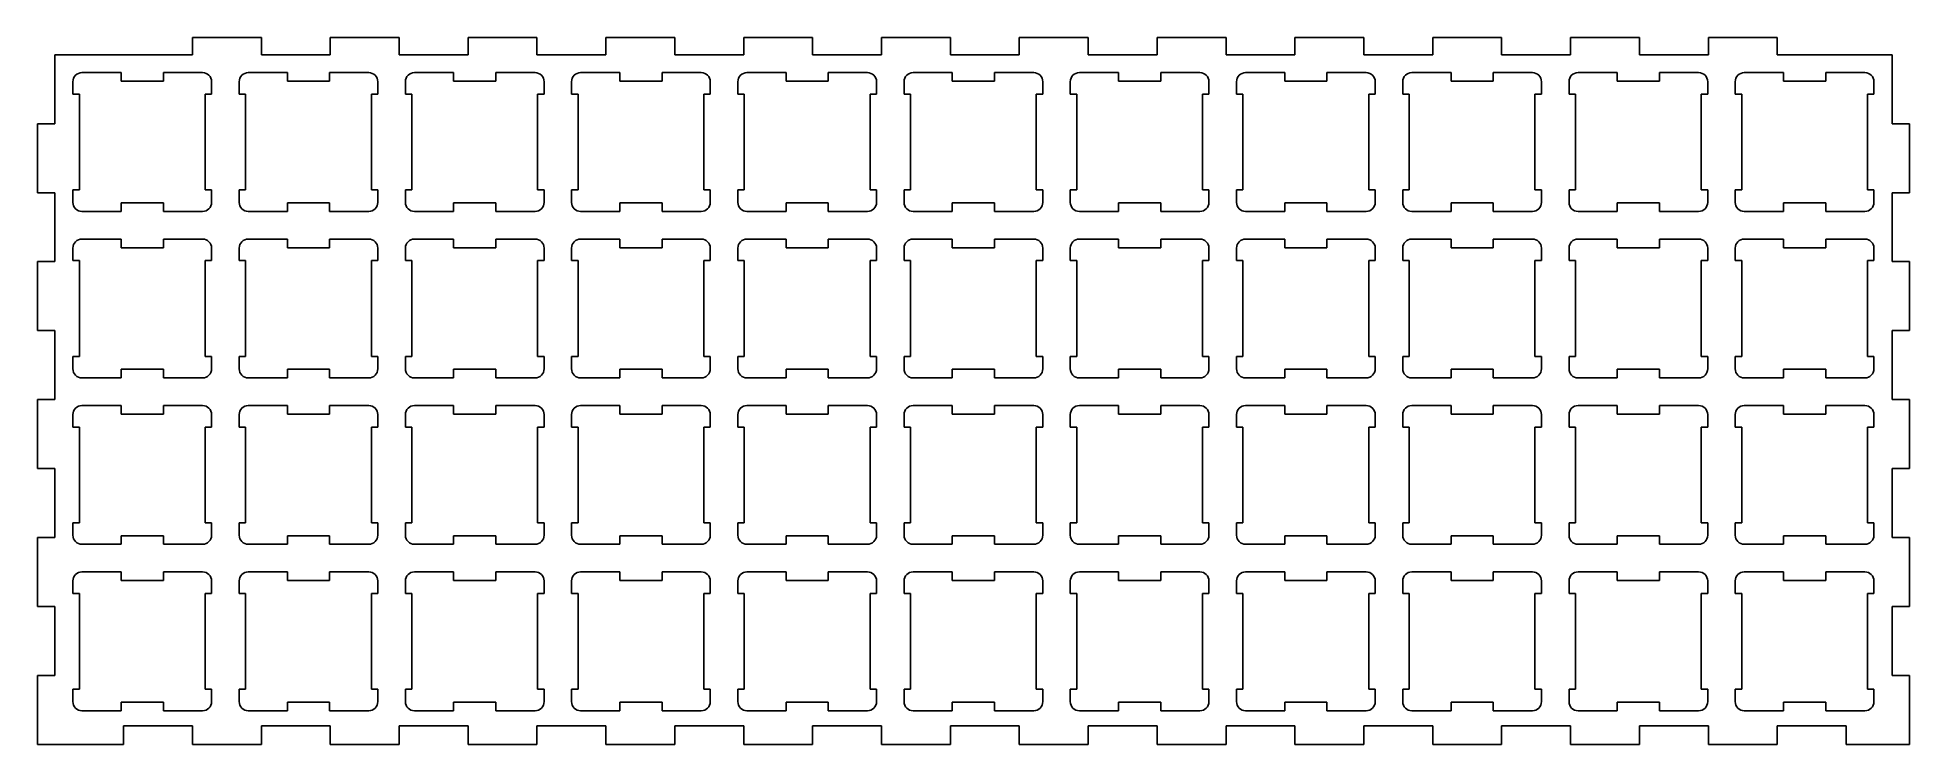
# Model space of a CAD drawing. Extents: x -109 to 109, y -41 to 41.
import ezdxf

# ---------------------------------------------------------------- set-up
doc = ezdxf.new("R2010")
doc.units = 0
doc.layers.get('0').update_dxf_attribs({"linetype": 'CONTINUOUS'})

msp = doc.modelspace()

# ---------------------------------------------------------------- linework, layer by layer
at = {"color": 7, "linetype": 'CONTINUOUS'}
for p, q in [((-90.68, 40.9108), (-82.68, 40.9108)), ((-90.68, 40.9108), (-90.68, 38.9108)), ((-82.68, 40.9108), (-82.68, 38.9108)), ((-74.68, 40.9108), (-66.68, 40.9108)), ((-74.68, 40.9108), (-74.68, 38.9108)), ((-66.68, 40.9108), (-66.68, 38.9108)), ((-58.68, 40.9108), (-50.68, 40.9108)), ((-58.68, 40.9108), (-58.68, 38.9108)), ((-50.68, 40.9108), (-50.68, 38.9108)), ((-42.68, 40.9108), (-34.68, 40.9108)), ((-42.68, 40.9108), (-42.68, 38.9108)), ((-34.68, 40.9108), (-34.68, 38.9108)), ((-26.68, 40.9108), (-18.68, 40.9108)), ((-26.68, 40.9108), (-26.68, 38.9108)), ((-18.68, 40.9108), (-18.68, 38.9108)), ((-10.68, 40.9108), (-2.68, 40.9108)), ((-10.68, 40.9108), (-10.68, 38.9108)), ((-2.68, 40.9108), (-2.68, 38.9108)), ((5.32, 40.9108), (13.32, 40.9108)), ((5.32, 40.9108), (5.32, 38.9108)), ((13.32, 40.9108), (13.32, 38.9108)), ((21.32, 40.9108), (29.32, 40.9108)), ((21.32, 40.9108), (21.32, 38.9108)), ((29.32, 40.9108), (29.32, 38.9108)), ((37.32, 40.9108), (45.32, 40.9108)), ((37.32, 40.9108), (37.32, 38.9108)), ((45.32, 40.9108), (45.32, 38.9108)), ((53.32, 40.9108), (61.32, 40.9108)), ((53.32, 40.9108), (53.32, 38.9108)), ((61.32, 40.9108), (61.32, 38.9108)), ((69.32, 40.9108), (77.32, 40.9108)), ((69.32, 40.9108), (69.32, 38.9108)), ((77.32, 40.9108), (77.32, 38.9108)), ((85.32, 40.9108), (93.32, 40.9108)), ((85.32, 40.9108), (85.32, 38.9108)), ((93.32, 40.9108), (93.32, 38.9108)), ((-90.68, 38.9108), (-106.68, 38.9108)), ((-106.68, 38.9108), (-106.68, 30.9108)), ((-74.68, 38.9108), (-82.68, 38.9108)), ((-58.68, 38.9108), (-66.68, 38.9108)), ((-42.68, 38.9108), (-50.68, 38.9108)), ((-26.68, 38.9108), (-34.68, 38.9108)), ((-10.68, 38.9108), (-18.68, 38.9108)), ((5.32, 38.9108), (-2.68, 38.9108)), ((21.32, 38.9108), (13.32, 38.9108)), ((37.32, 38.9108), (29.32, 38.9108)), ((53.32, 38.9108), (45.32, 38.9108)), ((69.32, 38.9108), (61.32, 38.9108)), ((85.32, 38.9108), (77.32, 38.9108)), ((106.68, 38.9108), (93.32, 38.9108)), ((106.68, 30.9108), (106.68, 38.9108)), ((-104.56, 35.7808), (-104.56, 34.3308)), ((-98.96, 36.8308), (-103.51, 36.8308)), ((-98.96, 35.8308), (-98.96, 36.8308)), ((-94.06, 35.8308), (-98.96, 35.8308)), ((-94.06, 36.8308), (-94.06, 35.8308)), ((-89.51, 36.8308), (-94.06, 36.8308)), ((-88.46, 34.3308), (-88.46, 35.7808)), ((-85.26, 35.7808), (-85.26, 34.3308)), ((-79.66, 36.8308), (-84.21, 36.8308)), ((-79.66, 35.8308), (-79.66, 36.8308)), ((-74.76, 35.8308), (-79.66, 35.8308)), ((-74.76, 36.8308), (-74.76, 35.8308)), ((-70.21, 36.8308), (-74.76, 36.8308)), ((-69.16, 34.3308), (-69.16, 35.7808)), ((-65.96, 35.7808), (-65.96, 34.3308)), ((-60.36, 36.8308), (-64.91, 36.8308)), ((-60.36, 35.8308), (-60.36, 36.8308)), ((-55.46, 35.8308), (-60.36, 35.8308)), ((-55.46, 36.8308), (-55.46, 35.8308)), ((-50.91, 36.8308), (-55.46, 36.8308)), ((-49.86, 34.3308), (-49.86, 35.7808)), ((-46.66, 35.7808), (-46.66, 34.3308)), ((-41.06, 36.8308), (-45.61, 36.8308)), ((-41.06, 35.8308), (-41.06, 36.8308)), ((-36.16, 35.8308), (-41.06, 35.8308)), ((-36.16, 36.8308), (-36.16, 35.8308)), ((-31.61, 36.8308), (-36.16, 36.8308)), ((-30.56, 34.3308), (-30.56, 35.7808)), ((-27.36, 35.7808), (-27.36, 34.3308)), ((-21.76, 36.8308), (-26.31, 36.8308)), ((-21.76, 35.8308), (-21.76, 36.8308)), ((-16.86, 35.8308), (-21.76, 35.8308)), ((-16.86, 36.8308), (-16.86, 35.8308)), ((-12.31, 36.8308), (-16.86, 36.8308)), ((-11.26, 34.3308), (-11.26, 35.7808)), ((-8.06, 35.7808), (-8.06, 34.3308)), ((-2.46, 36.8308), (-7.01, 36.8308)), ((-2.46, 35.8308), (-2.46, 36.8308)), ((2.44, 35.8308), (-2.46, 35.8308)), ((2.44, 36.8308), (2.44, 35.8308)), ((6.99, 36.8308), (2.44, 36.8308)), ((8.04, 34.3308), (8.04, 35.7808)), ((11.24, 35.7808), (11.24, 34.3308)), ((16.84, 36.8308), (12.29, 36.8308)), ((16.84, 35.8308), (16.84, 36.8308)), ((21.74, 35.8308), (16.84, 35.8308)), ((21.74, 36.8308), (21.74, 35.8308)), ((26.29, 36.8308), (21.74, 36.8308)), ((27.34, 34.3308), (27.34, 35.7808)), ((30.54, 35.7808), (30.54, 34.3308)), ((36.14, 36.8308), (31.59, 36.8308)), ((36.14, 35.8308), (36.14, 36.8308)), ((41.04, 35.8308), (36.14, 35.8308)), ((41.04, 36.8308), (41.04, 35.8308)), ((45.59, 36.8308), (41.04, 36.8308)), ((46.64, 34.3308), (46.64, 35.7808)), ((49.84, 35.7808), (49.84, 34.3308)), ((55.44, 36.8308), (50.89, 36.8308)), ((55.44, 35.8308), (55.44, 36.8308)), ((60.34, 35.8308), (55.44, 35.8308)), ((60.34, 36.8308), (60.34, 35.8308)), ((64.89, 36.8308), (60.34, 36.8308)), ((65.94, 34.3308), (65.94, 35.7808)), ((69.14, 35.7808), (69.14, 34.3308)), ((74.74, 36.8308), (70.19, 36.8308)), ((74.74, 35.8308), (74.74, 36.8308)), ((79.64, 35.8308), (74.74, 35.8308)), ((79.64, 36.8308), (79.64, 35.8308)), ((84.19, 36.8308), (79.64, 36.8308)), ((85.24, 34.3308), (85.24, 35.7808)), ((88.44, 35.7808), (88.44, 34.3308)), ((94.04, 36.8308), (89.49, 36.8308)), ((94.04, 35.8308), (94.04, 36.8308)), ((98.94, 35.8308), (94.04, 35.8308)), ((98.94, 36.8308), (98.94, 35.8308)), ((103.49, 36.8308), (98.94, 36.8308)), ((104.54, 34.3308), (104.54, 35.7808)), ((-104.56, 34.3308), (-103.81, 34.3308)), ((-103.81, 34.3308), (-103.81, 23.2308)), ((-89.21, 34.3308), (-88.46, 34.3308)), ((-89.21, 23.2308), (-89.21, 34.3308)), ((-85.26, 34.3308), (-84.51, 34.3308)), ((-84.51, 34.3308), (-84.51, 23.2308)), ((-69.91, 34.3308), (-69.16, 34.3308)), ((-69.91, 23.2308), (-69.91, 34.3308)), ((-65.96, 34.3308), (-65.21, 34.3308)), ((-65.21, 34.3308), (-65.21, 23.2308)), ((-50.61, 34.3308), (-49.86, 34.3308)), ((-50.61, 23.2308), (-50.61, 34.3308)), ((-46.66, 34.3308), (-45.91, 34.3308)), ((-45.91, 34.3308), (-45.91, 23.2308)), ((-31.31, 34.3308), (-30.56, 34.3308)), ((-31.31, 23.2308), (-31.31, 34.3308)), ((-27.36, 34.3308), (-26.61, 34.3308)), ((-26.61, 34.3308), (-26.61, 23.2308)), ((-12.01, 34.3308), (-11.26, 34.3308)), ((-12.01, 23.2308), (-12.01, 34.3308)), ((-8.06, 34.3308), (-7.31, 34.3308)), ((-7.31, 34.3308), (-7.31, 23.2308)), ((7.29, 34.3308), (8.04, 34.3308)), ((7.29, 23.2308), (7.29, 34.3308)), ((11.24, 34.3308), (11.99, 34.3308)), ((11.99, 34.3308), (11.99, 23.2308)), ((26.59, 34.3308), (27.34, 34.3308)), ((26.59, 23.2308), (26.59, 34.3308)), ((30.54, 34.3308), (31.29, 34.3308)), ((31.29, 34.3308), (31.29, 23.2308)), ((45.89, 34.3308), (46.64, 34.3308)), ((45.89, 23.2308), (45.89, 34.3308)), ((49.84, 34.3308), (50.59, 34.3308)), ((50.59, 34.3308), (50.59, 23.2308)), ((65.19, 34.3308), (65.94, 34.3308)), ((65.19, 23.2308), (65.19, 34.3308)), ((69.14, 34.3308), (69.89, 34.3308)), ((69.89, 34.3308), (69.89, 23.2308)), ((84.49, 34.3308), (85.24, 34.3308)), ((84.49, 23.2308), (84.49, 34.3308)), ((88.44, 34.3308), (89.19, 34.3308)), ((89.19, 34.3308), (89.19, 23.2308)), ((103.79, 34.3308), (104.54, 34.3308)), ((103.79, 23.2308), (103.79, 34.3308)), ((-108.68, 30.9108), (-106.68, 30.9108)), ((-108.68, 22.9108), (-108.68, 30.9108)), ((108.68, 30.9108), (106.68, 30.9108)), ((108.68, 22.9108), (108.68, 30.9108)), ((-108.68, 22.9108), (-106.68, 22.9108)), ((-106.68, 22.9108), (-106.68, 14.9108)), ((-104.56, 23.2308), (-104.56, 21.7808)), ((-103.81, 23.2308), (-104.56, 23.2308)), ((-88.46, 23.2308), (-89.21, 23.2308)), ((-88.46, 21.7808), (-88.46, 23.2308)), ((-85.26, 23.2308), (-85.26, 21.7808)), ((-84.51, 23.2308), (-85.26, 23.2308)), ((-69.16, 23.2308), (-69.91, 23.2308)), ((-69.16, 21.7808), (-69.16, 23.2308)), ((-65.96, 23.2308), (-65.96, 21.7808)), ((-65.21, 23.2308), (-65.96, 23.2308)), ((-49.86, 23.2308), (-50.61, 23.2308)), ((-49.86, 21.7808), (-49.86, 23.2308)), ((-46.66, 23.2308), (-46.66, 21.7808)), ((-45.91, 23.2308), (-46.66, 23.2308)), ((-30.56, 23.2308), (-31.31, 23.2308)), ((-30.56, 21.7808), (-30.56, 23.2308)), ((-27.36, 23.2308), (-27.36, 21.7808)), ((-26.61, 23.2308), (-27.36, 23.2308)), ((-11.26, 23.2308), (-12.01, 23.2308)), ((-11.26, 21.7808), (-11.26, 23.2308)), ((-8.06, 23.2308), (-8.06, 21.7808)), ((-7.31, 23.2308), (-8.06, 23.2308)), ((8.04, 23.2308), (7.29, 23.2308)), ((8.04, 21.7808), (8.04, 23.2308)), ((11.24, 23.2308), (11.24, 21.7808)), ((11.99, 23.2308), (11.24, 23.2308)), ((27.34, 23.2308), (26.59, 23.2308)), ((27.34, 21.7808), (27.34, 23.2308)), ((30.54, 23.2308), (30.54, 21.7808)), ((31.29, 23.2308), (30.54, 23.2308)), ((46.64, 23.2308), (45.89, 23.2308)), ((46.64, 21.7808), (46.64, 23.2308)), ((49.84, 23.2308), (49.84, 21.7808)), ((50.59, 23.2308), (49.84, 23.2308)), ((65.94, 23.2308), (65.19, 23.2308)), ((65.94, 21.7808), (65.94, 23.2308)), ((69.14, 23.2308), (69.14, 21.7808)), ((69.89, 23.2308), (69.14, 23.2308)), ((85.24, 23.2308), (84.49, 23.2308)), ((85.24, 21.7808), (85.24, 23.2308)), ((88.44, 23.2308), (88.44, 21.7808)), ((89.19, 23.2308), (88.44, 23.2308)), ((104.54, 23.2308), (103.79, 23.2308)), ((104.54, 21.7808), (104.54, 23.2308)), ((106.68, 14.9108), (106.68, 22.9108)), ((108.68, 22.9108), (106.68, 22.9108)), ((-103.51, 20.7308), (-98.96, 20.7308)), ((-98.96, 21.7308), (-94.06, 21.7308)), ((-98.96, 20.7308), (-98.96, 21.7308)), ((-94.06, 21.7308), (-94.06, 20.7308)), ((-94.06, 20.7308), (-89.51, 20.7308)), ((-84.21, 20.7308), (-79.66, 20.7308)), ((-79.66, 21.7308), (-74.76, 21.7308)), ((-79.66, 20.7308), (-79.66, 21.7308)), ((-74.76, 21.7308), (-74.76, 20.7308)), ((-74.76, 20.7308), (-70.21, 20.7308)), ((-64.91, 20.7308), (-60.36, 20.7308)), ((-60.36, 21.7308), (-55.46, 21.7308)), ((-60.36, 20.7308), (-60.36, 21.7308)), ((-55.46, 21.7308), (-55.46, 20.7308)), ((-55.46, 20.7308), (-50.91, 20.7308)), ((-45.61, 20.7308), (-41.06, 20.7308)), ((-41.06, 21.7308), (-36.16, 21.7308)), ((-41.06, 20.7308), (-41.06, 21.7308)), ((-36.16, 21.7308), (-36.16, 20.7308)), ((-36.16, 20.7308), (-31.61, 20.7308)), ((-26.31, 20.7308), (-21.76, 20.7308)), ((-21.76, 21.7308), (-16.86, 21.7308)), ((-21.76, 20.7308), (-21.76, 21.7308)), ((-16.86, 21.7308), (-16.86, 20.7308)), ((-16.86, 20.7308), (-12.31, 20.7308)), ((-7.01, 20.7308), (-2.46, 20.7308)), ((-2.46, 21.7308), (2.44, 21.7308)), ((-2.46, 20.7308), (-2.46, 21.7308)), ((2.44, 21.7308), (2.44, 20.7308)), ((2.44, 20.7308), (6.99, 20.7308)), ((12.29, 20.7308), (16.84, 20.7308)), ((16.84, 21.7308), (21.74, 21.7308)), ((16.84, 20.7308), (16.84, 21.7308)), ((21.74, 21.7308), (21.74, 20.7308)), ((21.74, 20.7308), (26.29, 20.7308)), ((31.59, 20.7308), (36.14, 20.7308)), ((36.14, 21.7308), (41.04, 21.7308)), ((36.14, 20.7308), (36.14, 21.7308)), ((41.04, 21.7308), (41.04, 20.7308)), ((41.04, 20.7308), (45.59, 20.7308)), ((50.89, 20.7308), (55.44, 20.7308)), ((55.44, 21.7308), (60.34, 21.7308)), ((55.44, 20.7308), (55.44, 21.7308)), ((60.34, 21.7308), (60.34, 20.7308)), ((60.34, 20.7308), (64.89, 20.7308)), ((70.19, 20.7308), (74.74, 20.7308)), ((74.74, 21.7308), (79.64, 21.7308)), ((74.74, 20.7308), (74.74, 21.7308)), ((79.64, 21.7308), (79.64, 20.7308)), ((79.64, 20.7308), (84.19, 20.7308)), ((89.49, 20.7308), (94.04, 20.7308)), ((94.04, 21.7308), (98.94, 21.7308)), ((94.04, 20.7308), (94.04, 21.7308)), ((98.94, 21.7308), (98.94, 20.7308)), ((98.94, 20.7308), (103.49, 20.7308)), ((-98.96, 17.5308), (-103.51, 17.5308)), ((-98.96, 16.5308), (-98.96, 17.5308)), ((-94.06, 17.5308), (-94.06, 16.5308)), ((-89.51, 17.5308), (-94.06, 17.5308)), ((-79.66, 17.5308), (-84.21, 17.5308)), ((-79.66, 16.5308), (-79.66, 17.5308)), ((-74.76, 17.5308), (-74.76, 16.5308)), ((-70.21, 17.5308), (-74.76, 17.5308)), ((-60.36, 17.5308), (-64.91, 17.5308)), ((-60.36, 16.5308), (-60.36, 17.5308)), ((-55.46, 17.5308), (-55.46, 16.5308)), ((-50.91, 17.5308), (-55.46, 17.5308)), ((-41.06, 17.5308), (-45.61, 17.5308)), ((-41.06, 16.5308), (-41.06, 17.5308)), ((-36.16, 17.5308), (-36.16, 16.5308)), ((-31.61, 17.5308), (-36.16, 17.5308)), ((-21.76, 17.5308), (-26.31, 17.5308)), ((-21.76, 16.5308), (-21.76, 17.5308)), ((-16.86, 17.5308), (-16.86, 16.5308)), ((-12.31, 17.5308), (-16.86, 17.5308)), ((-2.46, 17.5308), (-7.01, 17.5308)), ((-2.46, 16.5308), (-2.46, 17.5308)), ((2.44, 17.5308), (2.44, 16.5308)), ((6.99, 17.5308), (2.44, 17.5308)), ((16.84, 17.5308), (12.29, 17.5308)), ((16.84, 16.5308), (16.84, 17.5308)), ((21.74, 17.5308), (21.74, 16.5308)), ((26.29, 17.5308), (21.74, 17.5308)), ((36.14, 17.5308), (31.59, 17.5308)), ((36.14, 16.5308), (36.14, 17.5308)), ((41.04, 17.5308), (41.04, 16.5308)), ((45.59, 17.5308), (41.04, 17.5308)), ((55.44, 17.5308), (50.89, 17.5308)), ((55.44, 16.5308), (55.44, 17.5308)), ((60.34, 17.5308), (60.34, 16.5308)), ((64.89, 17.5308), (60.34, 17.5308)), ((74.74, 17.5308), (70.19, 17.5308)), ((74.74, 16.5308), (74.74, 17.5308)), ((79.64, 17.5308), (79.64, 16.5308)), ((84.19, 17.5308), (79.64, 17.5308)), ((94.04, 17.5308), (89.49, 17.5308)), ((94.04, 16.5308), (94.04, 17.5308)), ((98.94, 17.5308), (98.94, 16.5308)), ((103.49, 17.5308), (98.94, 17.5308)), ((-104.56, 16.4808), (-104.56, 15.0308)), ((-94.06, 16.5308), (-98.96, 16.5308)), ((-88.46, 15.0308), (-88.46, 16.4808)), ((-85.26, 16.4808), (-85.26, 15.0308)), ((-74.76, 16.5308), (-79.66, 16.5308)), ((-69.16, 15.0308), (-69.16, 16.4808)), ((-65.96, 16.4808), (-65.96, 15.0308)), ((-55.46, 16.5308), (-60.36, 16.5308)), ((-49.86, 15.0308), (-49.86, 16.4808)), ((-46.66, 16.4808), (-46.66, 15.0308)), ((-36.16, 16.5308), (-41.06, 16.5308)), ((-30.56, 15.0308), (-30.56, 16.4808)), ((-27.36, 16.4808), (-27.36, 15.0308)), ((-16.86, 16.5308), (-21.76, 16.5308)), ((-11.26, 15.0308), (-11.26, 16.4808)), ((-8.06, 16.4808), (-8.06, 15.0308)), ((2.44, 16.5308), (-2.46, 16.5308)), ((8.04, 15.0308), (8.04, 16.4808)), ((11.24, 16.4808), (11.24, 15.0308)), ((21.74, 16.5308), (16.84, 16.5308)), ((27.34, 15.0308), (27.34, 16.4808)), ((30.54, 16.4808), (30.54, 15.0308)), ((41.04, 16.5308), (36.14, 16.5308)), ((46.64, 15.0308), (46.64, 16.4808)), ((49.84, 16.4808), (49.84, 15.0308)), ((60.34, 16.5308), (55.44, 16.5308)), ((65.94, 15.0308), (65.94, 16.4808)), ((69.14, 16.4808), (69.14, 15.0308)), ((79.64, 16.5308), (74.74, 16.5308)), ((85.24, 15.0308), (85.24, 16.4808)), ((88.44, 16.4808), (88.44, 15.0308)), ((98.94, 16.5308), (94.04, 16.5308)), ((104.54, 15.0308), (104.54, 16.4808)), ((-108.68, 14.9108), (-106.68, 14.9108)), ((-108.68, 6.9108), (-108.68, 14.9108)), ((-104.56, 15.0308), (-103.81, 15.0308)), ((-103.81, 15.0308), (-103.81, 3.9308)), ((-89.21, 15.0308), (-88.46, 15.0308)), ((-89.21, 3.9308), (-89.21, 15.0308)), ((-85.26, 15.0308), (-84.51, 15.0308)), ((-84.51, 15.0308), (-84.51, 3.9308)), ((-69.91, 15.0308), (-69.16, 15.0308)), ((-69.91, 3.9308), (-69.91, 15.0308)), ((-65.96, 15.0308), (-65.21, 15.0308)), ((-65.21, 15.0308), (-65.21, 3.9308)), ((-50.61, 15.0308), (-49.86, 15.0308)), ((-50.61, 3.9308), (-50.61, 15.0308)), ((-46.66, 15.0308), (-45.91, 15.0308)), ((-45.91, 15.0308), (-45.91, 3.9308)), ((-31.31, 15.0308), (-30.56, 15.0308)), ((-31.31, 3.9308), (-31.31, 15.0308)), ((-27.36, 15.0308), (-26.61, 15.0308)), ((-26.61, 15.0308), (-26.61, 3.9308)), ((-12.01, 15.0308), (-11.26, 15.0308)), ((-12.01, 3.9308), (-12.01, 15.0308)), ((-8.06, 15.0308), (-7.31, 15.0308)), ((-7.31, 15.0308), (-7.31, 3.9308)), ((7.29, 15.0308), (8.04, 15.0308)), ((7.29, 3.9308), (7.29, 15.0308)), ((11.24, 15.0308), (11.99, 15.0308)), ((11.99, 15.0308), (11.99, 3.9308)), ((26.59, 15.0308), (27.34, 15.0308)), ((26.59, 3.9308), (26.59, 15.0308)), ((30.54, 15.0308), (31.29, 15.0308)), ((31.29, 15.0308), (31.29, 3.9308)), ((45.89, 15.0308), (46.64, 15.0308)), ((45.89, 3.9308), (45.89, 15.0308)), ((49.84, 15.0308), (50.59, 15.0308)), ((50.59, 15.0308), (50.59, 3.9308)), ((65.19, 15.0308), (65.94, 15.0308)), ((65.19, 3.9308), (65.19, 15.0308)), ((69.14, 15.0308), (69.89, 15.0308)), ((69.89, 15.0308), (69.89, 3.9308)), ((84.49, 15.0308), (85.24, 15.0308)), ((84.49, 3.9308), (84.49, 15.0308)), ((88.44, 15.0308), (89.19, 15.0308)), ((89.19, 15.0308), (89.19, 3.9308)), ((103.79, 15.0308), (104.54, 15.0308)), ((103.79, 3.9308), (103.79, 15.0308)), ((108.68, 14.9108), (106.68, 14.9108)), ((108.68, 6.9108), (108.68, 14.9108)), ((-108.68, 6.9108), (-106.68, 6.9108)), ((-106.68, 6.9108), (-106.68, -1.0892)), ((106.68, -1.0892), (106.68, 6.9108)), ((108.68, 6.9108), (106.68, 6.9108)), ((-104.56, 3.9308), (-104.56, 2.4808)), ((-103.81, 3.9308), (-104.56, 3.9308)), ((-98.96, 2.4308), (-94.06, 2.4308)), ((-98.96, 1.4308), (-98.96, 2.4308)), ((-94.06, 2.4308), (-94.06, 1.4308)), ((-88.46, 3.9308), (-89.21, 3.9308)), ((-88.46, 2.4808), (-88.46, 3.9308)), ((-85.26, 3.9308), (-85.26, 2.4808)), ((-84.51, 3.9308), (-85.26, 3.9308)), ((-79.66, 2.4308), (-74.76, 2.4308)), ((-79.66, 1.4308), (-79.66, 2.4308)), ((-74.76, 2.4308), (-74.76, 1.4308)), ((-69.16, 3.9308), (-69.91, 3.9308)), ((-69.16, 2.4808), (-69.16, 3.9308)), ((-65.96, 3.9308), (-65.96, 2.4808)), ((-65.21, 3.9308), (-65.96, 3.9308)), ((-60.36, 2.4308), (-55.46, 2.4308)), ((-60.36, 1.4308), (-60.36, 2.4308)), ((-55.46, 2.4308), (-55.46, 1.4308)), ((-49.86, 3.9308), (-50.61, 3.9308)), ((-49.86, 2.4808), (-49.86, 3.9308)), ((-46.66, 3.9308), (-46.66, 2.4808)), ((-45.91, 3.9308), (-46.66, 3.9308)), ((-41.06, 2.4308), (-36.16, 2.4308)), ((-41.06, 1.4308), (-41.06, 2.4308)), ((-36.16, 2.4308), (-36.16, 1.4308)), ((-30.56, 3.9308), (-31.31, 3.9308)), ((-30.56, 2.4808), (-30.56, 3.9308)), ((-27.36, 3.9308), (-27.36, 2.4808)), ((-26.61, 3.9308), (-27.36, 3.9308)), ((-21.76, 2.4308), (-16.86, 2.4308)), ((-21.76, 1.4308), (-21.76, 2.4308)), ((-16.86, 2.4308), (-16.86, 1.4308)), ((-11.26, 3.9308), (-12.01, 3.9308)), ((-11.26, 2.4808), (-11.26, 3.9308)), ((-8.06, 3.9308), (-8.06, 2.4808)), ((-7.31, 3.9308), (-8.06, 3.9308)), ((-2.46, 2.4308), (2.44, 2.4308)), ((-2.46, 1.4308), (-2.46, 2.4308)), ((2.44, 2.4308), (2.44, 1.4308)), ((8.04, 3.9308), (7.29, 3.9308)), ((8.04, 2.4808), (8.04, 3.9308)), ((11.24, 3.9308), (11.24, 2.4808)), ((11.99, 3.9308), (11.24, 3.9308)), ((16.84, 2.4308), (21.74, 2.4308)), ((16.84, 1.4308), (16.84, 2.4308)), ((21.74, 2.4308), (21.74, 1.4308)), ((27.34, 3.9308), (26.59, 3.9308)), ((27.34, 2.4808), (27.34, 3.9308)), ((30.54, 3.9308), (30.54, 2.4808)), ((31.29, 3.9308), (30.54, 3.9308)), ((36.14, 2.4308), (41.04, 2.4308)), ((36.14, 1.4308), (36.14, 2.4308)), ((41.04, 2.4308), (41.04, 1.4308)), ((46.64, 3.9308), (45.89, 3.9308)), ((46.64, 2.4808), (46.64, 3.9308)), ((49.84, 3.9308), (49.84, 2.4808)), ((50.59, 3.9308), (49.84, 3.9308)), ((55.44, 2.4308), (60.34, 2.4308)), ((55.44, 1.4308), (55.44, 2.4308)), ((60.34, 2.4308), (60.34, 1.4308)), ((65.94, 3.9308), (65.19, 3.9308)), ((65.94, 2.4808), (65.94, 3.9308)), ((69.14, 3.9308), (69.14, 2.4808)), ((69.89, 3.9308), (69.14, 3.9308)), ((74.74, 2.4308), (79.64, 2.4308)), ((74.74, 1.4308), (74.74, 2.4308)), ((79.64, 2.4308), (79.64, 1.4308)), ((85.24, 3.9308), (84.49, 3.9308)), ((85.24, 2.4808), (85.24, 3.9308)), ((88.44, 3.9308), (88.44, 2.4808)), ((89.19, 3.9308), (88.44, 3.9308)), ((94.04, 2.4308), (98.94, 2.4308)), ((94.04, 1.4308), (94.04, 2.4308)), ((98.94, 2.4308), (98.94, 1.4308)), ((104.54, 3.9308), (103.79, 3.9308)), ((104.54, 2.4808), (104.54, 3.9308)), ((-103.51, 1.4308), (-98.96, 1.4308)), ((-94.06, 1.4308), (-89.51, 1.4308)), ((-84.21, 1.4308), (-79.66, 1.4308)), ((-74.76, 1.4308), (-70.21, 1.4308)), ((-64.91, 1.4308), (-60.36, 1.4308)), ((-55.46, 1.4308), (-50.91, 1.4308)), ((-45.61, 1.4308), (-41.06, 1.4308)), ((-36.16, 1.4308), (-31.61, 1.4308)), ((-26.31, 1.4308), (-21.76, 1.4308)), ((-16.86, 1.4308), (-12.31, 1.4308)), ((-7.01, 1.4308), (-2.46, 1.4308)), ((2.44, 1.4308), (6.99, 1.4308)), ((12.29, 1.4308), (16.84, 1.4308)), ((21.74, 1.4308), (26.29, 1.4308)), ((31.59, 1.4308), (36.14, 1.4308)), ((41.04, 1.4308), (45.59, 1.4308)), ((50.89, 1.4308), (55.44, 1.4308)), ((60.34, 1.4308), (64.89, 1.4308)), ((70.19, 1.4308), (74.74, 1.4308)), ((79.64, 1.4308), (84.19, 1.4308)), ((89.49, 1.4308), (94.04, 1.4308)), ((98.94, 1.4308), (103.49, 1.4308)), ((-108.68, -1.0892), (-106.68, -1.0892)), ((-108.68, -9.0892), (-108.68, -1.0892)), ((-98.96, -1.7692), (-103.51, -1.7692)), ((-98.96, -2.7692), (-98.96, -1.7692)), ((-94.06, -1.7692), (-94.06, -2.7692)), ((-89.51, -1.7692), (-94.06, -1.7692)), ((-79.66, -1.7692), (-84.21, -1.7692)), ((-79.66, -2.7692), (-79.66, -1.7692)), ((-74.76, -1.7692), (-74.76, -2.7692)), ((-70.21, -1.7692), (-74.76, -1.7692)), ((-60.36, -1.7692), (-64.91, -1.7692)), ((-60.36, -2.7692), (-60.36, -1.7692)), ((-55.46, -1.7692), (-55.46, -2.7692)), ((-50.91, -1.7692), (-55.46, -1.7692)), ((-41.06, -1.7692), (-45.61, -1.7692)), ((-41.06, -2.7692), (-41.06, -1.7692)), ((-36.16, -1.7692), (-36.16, -2.7692)), ((-31.61, -1.7692), (-36.16, -1.7692)), ((-21.76, -1.7692), (-26.31, -1.7692)), ((-21.76, -2.7692), (-21.76, -1.7692)), ((-16.86, -1.7692), (-16.86, -2.7692)), ((-12.31, -1.7692), (-16.86, -1.7692)), ((-2.46, -1.7692), (-7.01, -1.7692)), ((-2.46, -2.7692), (-2.46, -1.7692)), ((2.44, -1.7692), (2.44, -2.7692)), ((6.99, -1.7692), (2.44, -1.7692)), ((16.84, -1.7692), (12.29, -1.7692)), ((16.84, -2.7692), (16.84, -1.7692)), ((21.74, -1.7692), (21.74, -2.7692)), ((26.29, -1.7692), (21.74, -1.7692)), ((36.14, -1.7692), (31.59, -1.7692)), ((36.14, -2.7692), (36.14, -1.7692)), ((41.04, -1.7692), (41.04, -2.7692)), ((45.59, -1.7692), (41.04, -1.7692)), ((55.44, -1.7692), (50.89, -1.7692)), ((55.44, -2.7692), (55.44, -1.7692)), ((60.34, -1.7692), (60.34, -2.7692)), ((64.89, -1.7692), (60.34, -1.7692)), ((74.74, -1.7692), (70.19, -1.7692)), ((74.74, -2.7692), (74.74, -1.7692)), ((79.64, -1.7692), (79.64, -2.7692)), ((84.19, -1.7692), (79.64, -1.7692)), ((94.04, -1.7692), (89.49, -1.7692)), ((94.04, -2.7692), (94.04, -1.7692)), ((98.94, -1.7692), (98.94, -2.7692)), ((103.49, -1.7692), (98.94, -1.7692)), ((108.68, -1.0892), (106.68, -1.0892)), ((108.68, -9.0892), (108.68, -1.0892)), ((-104.56, -2.8192), (-104.56, -4.2692)), ((-104.56, -4.2692), (-103.81, -4.2692)), ((-103.81, -4.2692), (-103.81, -15.3692)), ((-94.06, -2.7692), (-98.96, -2.7692)), ((-89.21, -4.2692), (-88.46, -4.2692)), ((-89.21, -15.3692), (-89.21, -4.2692)), ((-88.46, -4.2692), (-88.46, -2.8192)), ((-85.26, -2.8192), (-85.26, -4.2692)), ((-85.26, -4.2692), (-84.51, -4.2692)), ((-84.51, -4.2692), (-84.51, -15.3692)), ((-74.76, -2.7692), (-79.66, -2.7692)), ((-69.91, -4.2692), (-69.16, -4.2692)), ((-69.91, -15.3692), (-69.91, -4.2692)), ((-69.16, -4.2692), (-69.16, -2.8192)), ((-65.96, -2.8192), (-65.96, -4.2692)), ((-65.96, -4.2692), (-65.21, -4.2692)), ((-65.21, -4.2692), (-65.21, -15.3692)), ((-55.46, -2.7692), (-60.36, -2.7692)), ((-50.61, -4.2692), (-49.86, -4.2692)), ((-50.61, -15.3692), (-50.61, -4.2692)), ((-49.86, -4.2692), (-49.86, -2.8192)), ((-46.66, -2.8192), (-46.66, -4.2692)), ((-46.66, -4.2692), (-45.91, -4.2692)), ((-45.91, -4.2692), (-45.91, -15.3692)), ((-36.16, -2.7692), (-41.06, -2.7692)), ((-31.31, -4.2692), (-30.56, -4.2692)), ((-31.31, -15.3692), (-31.31, -4.2692)), ((-30.56, -4.2692), (-30.56, -2.8192)), ((-27.36, -2.8192), (-27.36, -4.2692)), ((-27.36, -4.2692), (-26.61, -4.2692)), ((-26.61, -4.2692), (-26.61, -15.3692)), ((-16.86, -2.7692), (-21.76, -2.7692)), ((-12.01, -4.2692), (-11.26, -4.2692)), ((-12.01, -15.3692), (-12.01, -4.2692)), ((-11.26, -4.2692), (-11.26, -2.8192)), ((-8.06, -2.8192), (-8.06, -4.2692)), ((-8.06, -4.2692), (-7.31, -4.2692)), ((-7.31, -4.2692), (-7.31, -15.3692)), ((2.44, -2.7692), (-2.46, -2.7692)), ((7.29, -4.2692), (8.04, -4.2692)), ((7.29, -15.3692), (7.29, -4.2692)), ((8.04, -4.2692), (8.04, -2.8192)), ((11.24, -2.8192), (11.24, -4.2692)), ((11.24, -4.2692), (11.99, -4.2692)), ((11.99, -4.2692), (11.99, -15.3692)), ((21.74, -2.7692), (16.84, -2.7692)), ((26.59, -4.2692), (27.34, -4.2692)), ((26.59, -15.3692), (26.59, -4.2692)), ((27.34, -4.2692), (27.34, -2.8192)), ((30.54, -2.8192), (30.54, -4.2692)), ((30.54, -4.2692), (31.29, -4.2692)), ((31.29, -4.2692), (31.29, -15.3692)), ((41.04, -2.7692), (36.14, -2.7692)), ((45.89, -4.2692), (46.64, -4.2692)), ((45.89, -15.3692), (45.89, -4.2692)), ((46.64, -4.2692), (46.64, -2.8192)), ((49.84, -2.8192), (49.84, -4.2692)), ((49.84, -4.2692), (50.59, -4.2692)), ((50.59, -4.2692), (50.59, -15.3692)), ((60.34, -2.7692), (55.44, -2.7692)), ((65.19, -4.2692), (65.94, -4.2692)), ((65.19, -15.3692), (65.19, -4.2692)), ((65.94, -4.2692), (65.94, -2.8192)), ((69.14, -2.8192), (69.14, -4.2692)), ((69.14, -4.2692), (69.89, -4.2692)), ((69.89, -4.2692), (69.89, -15.3692)), ((79.64, -2.7692), (74.74, -2.7692)), ((84.49, -4.2692), (85.24, -4.2692)), ((84.49, -15.3692), (84.49, -4.2692)), ((85.24, -4.2692), (85.24, -2.8192)), ((88.44, -2.8192), (88.44, -4.2692)), ((88.44, -4.2692), (89.19, -4.2692)), ((89.19, -4.2692), (89.19, -15.3692)), ((98.94, -2.7692), (94.04, -2.7692)), ((103.79, -4.2692), (104.54, -4.2692)), ((103.79, -15.3692), (103.79, -4.2692)), ((104.54, -4.2692), (104.54, -2.8192)), ((-108.68, -9.0892), (-106.68, -9.0892)), ((-106.68, -9.0892), (-106.68, -17.0892)), ((106.68, -17.0892), (106.68, -9.0892)), ((108.68, -9.0892), (106.68, -9.0892)), ((-108.68, -17.0892), (-106.68, -17.0892)), ((-108.68, -25.0892), (-108.68, -17.0892)), ((-104.56, -15.3692), (-104.56, -16.8192)), ((-103.81, -15.3692), (-104.56, -15.3692)), ((-98.96, -16.8692), (-94.06, -16.8692)), ((-98.96, -17.8692), (-98.96, -16.8692)), ((-94.06, -16.8692), (-94.06, -17.8692)), ((-88.46, -15.3692), (-89.21, -15.3692)), ((-88.46, -16.8192), (-88.46, -15.3692)), ((-85.26, -15.3692), (-85.26, -16.8192)), ((-84.51, -15.3692), (-85.26, -15.3692)), ((-79.66, -16.8692), (-74.76, -16.8692)), ((-79.66, -17.8692), (-79.66, -16.8692)), ((-74.76, -16.8692), (-74.76, -17.8692)), ((-69.16, -15.3692), (-69.91, -15.3692)), ((-69.16, -16.8192), (-69.16, -15.3692)), ((-65.96, -15.3692), (-65.96, -16.8192)), ((-65.21, -15.3692), (-65.96, -15.3692)), ((-60.36, -16.8692), (-55.46, -16.8692)), ((-60.36, -17.8692), (-60.36, -16.8692)), ((-55.46, -16.8692), (-55.46, -17.8692)), ((-49.86, -15.3692), (-50.61, -15.3692)), ((-49.86, -16.8192), (-49.86, -15.3692)), ((-46.66, -15.3692), (-46.66, -16.8192)), ((-45.91, -15.3692), (-46.66, -15.3692)), ((-41.06, -16.8692), (-36.16, -16.8692)), ((-41.06, -17.8692), (-41.06, -16.8692)), ((-36.16, -16.8692), (-36.16, -17.8692)), ((-30.56, -15.3692), (-31.31, -15.3692)), ((-30.56, -16.8192), (-30.56, -15.3692)), ((-27.36, -15.3692), (-27.36, -16.8192)), ((-26.61, -15.3692), (-27.36, -15.3692)), ((-21.76, -16.8692), (-16.86, -16.8692)), ((-21.76, -17.8692), (-21.76, -16.8692)), ((-16.86, -16.8692), (-16.86, -17.8692)), ((-11.26, -15.3692), (-12.01, -15.3692)), ((-11.26, -16.8192), (-11.26, -15.3692)), ((-8.06, -15.3692), (-8.06, -16.8192)), ((-7.31, -15.3692), (-8.06, -15.3692)), ((-2.46, -16.8692), (2.44, -16.8692)), ((-2.46, -17.8692), (-2.46, -16.8692)), ((2.44, -16.8692), (2.44, -17.8692)), ((8.04, -15.3692), (7.29, -15.3692)), ((8.04, -16.8192), (8.04, -15.3692)), ((11.24, -15.3692), (11.24, -16.8192)), ((11.99, -15.3692), (11.24, -15.3692)), ((16.84, -16.8692), (21.74, -16.8692)), ((16.84, -17.8692), (16.84, -16.8692)), ((21.74, -16.8692), (21.74, -17.8692)), ((27.34, -15.3692), (26.59, -15.3692)), ((27.34, -16.8192), (27.34, -15.3692)), ((30.54, -15.3692), (30.54, -16.8192)), ((31.29, -15.3692), (30.54, -15.3692)), ((36.14, -16.8692), (41.04, -16.8692)), ((36.14, -17.8692), (36.14, -16.8692)), ((41.04, -16.8692), (41.04, -17.8692)), ((46.64, -15.3692), (45.89, -15.3692)), ((46.64, -16.8192), (46.64, -15.3692)), ((49.84, -15.3692), (49.84, -16.8192)), ((50.59, -15.3692), (49.84, -15.3692)), ((55.44, -16.8692), (60.34, -16.8692)), ((55.44, -17.8692), (55.44, -16.8692)), ((60.34, -16.8692), (60.34, -17.8692)), ((65.94, -15.3692), (65.19, -15.3692)), ((65.94, -16.8192), (65.94, -15.3692)), ((69.14, -15.3692), (69.14, -16.8192)), ((69.89, -15.3692), (69.14, -15.3692)), ((74.74, -16.8692), (79.64, -16.8692)), ((74.74, -17.8692), (74.74, -16.8692)), ((79.64, -16.8692), (79.64, -17.8692)), ((85.24, -15.3692), (84.49, -15.3692)), ((85.24, -16.8192), (85.24, -15.3692)), ((88.44, -15.3692), (88.44, -16.8192)), ((89.19, -15.3692), (88.44, -15.3692)), ((94.04, -16.8692), (98.94, -16.8692)), ((94.04, -17.8692), (94.04, -16.8692)), ((98.94, -16.8692), (98.94, -17.8692)), ((104.54, -15.3692), (103.79, -15.3692)), ((104.54, -16.8192), (104.54, -15.3692)), ((108.68, -17.0892), (106.68, -17.0892)), ((108.68, -25.0892), (108.68, -17.0892)), ((-103.51, -17.8692), (-98.96, -17.8692)), ((-94.06, -17.8692), (-89.51, -17.8692)), ((-84.21, -17.8692), (-79.66, -17.8692)), ((-74.76, -17.8692), (-70.21, -17.8692)), ((-64.91, -17.8692), (-60.36, -17.8692)), ((-55.46, -17.8692), (-50.91, -17.8692)), ((-45.61, -17.8692), (-41.06, -17.8692)), ((-36.16, -17.8692), (-31.61, -17.8692)), ((-26.31, -17.8692), (-21.76, -17.8692)), ((-16.86, -17.8692), (-12.31, -17.8692)), ((-7.01, -17.8692), (-2.46, -17.8692)), ((2.44, -17.8692), (6.99, -17.8692)), ((12.29, -17.8692), (16.84, -17.8692)), ((21.74, -17.8692), (26.29, -17.8692)), ((31.59, -17.8692), (36.14, -17.8692)), ((41.04, -17.8692), (45.59, -17.8692)), ((50.89, -17.8692), (55.44, -17.8692)), ((60.34, -17.8692), (64.89, -17.8692)), ((70.19, -17.8692), (74.74, -17.8692)), ((79.64, -17.8692), (84.19, -17.8692)), ((89.49, -17.8692), (94.04, -17.8692)), ((98.94, -17.8692), (103.49, -17.8692)), ((-98.96, -21.0692), (-103.51, -21.0692)), ((-98.96, -22.0692), (-98.96, -21.0692)), ((-94.06, -21.0692), (-94.06, -22.0692)), ((-89.51, -21.0692), (-94.06, -21.0692)), ((-79.66, -21.0692), (-84.21, -21.0692)), ((-79.66, -22.0692), (-79.66, -21.0692)), ((-74.76, -21.0692), (-74.76, -22.0692)), ((-70.21, -21.0692), (-74.76, -21.0692)), ((-60.36, -21.0692), (-64.91, -21.0692)), ((-60.36, -22.0692), (-60.36, -21.0692)), ((-55.46, -21.0692), (-55.46, -22.0692)), ((-50.91, -21.0692), (-55.46, -21.0692)), ((-41.06, -21.0692), (-45.61, -21.0692)), ((-41.06, -22.0692), (-41.06, -21.0692)), ((-36.16, -21.0692), (-36.16, -22.0692)), ((-31.61, -21.0692), (-36.16, -21.0692)), ((-21.76, -21.0692), (-26.31, -21.0692)), ((-21.76, -22.0692), (-21.76, -21.0692)), ((-16.86, -21.0692), (-16.86, -22.0692)), ((-12.31, -21.0692), (-16.86, -21.0692)), ((-2.46, -21.0692), (-7.01, -21.0692)), ((-2.46, -22.0692), (-2.46, -21.0692)), ((2.44, -21.0692), (2.44, -22.0692)), ((6.99, -21.0692), (2.44, -21.0692)), ((16.84, -21.0692), (12.29, -21.0692)), ((16.84, -22.0692), (16.84, -21.0692)), ((21.74, -21.0692), (21.74, -22.0692)), ((26.29, -21.0692), (21.74, -21.0692)), ((36.14, -21.0692), (31.59, -21.0692)), ((36.14, -22.0692), (36.14, -21.0692)), ((41.04, -21.0692), (41.04, -22.0692)), ((45.59, -21.0692), (41.04, -21.0692)), ((55.44, -21.0692), (50.89, -21.0692)), ((55.44, -22.0692), (55.44, -21.0692)), ((60.34, -21.0692), (60.34, -22.0692)), ((64.89, -21.0692), (60.34, -21.0692)), ((74.74, -21.0692), (70.19, -21.0692)), ((74.74, -22.0692), (74.74, -21.0692)), ((79.64, -21.0692), (79.64, -22.0692)), ((84.19, -21.0692), (79.64, -21.0692)), ((94.04, -21.0692), (89.49, -21.0692)), ((94.04, -22.0692), (94.04, -21.0692)), ((98.94, -21.0692), (98.94, -22.0692)), ((103.49, -21.0692), (98.94, -21.0692)), ((-104.56, -22.1192), (-104.56, -23.5692)), ((-104.56, -23.5692), (-103.81, -23.5692)), ((-103.81, -23.5692), (-103.81, -34.6692)), ((-94.06, -22.0692), (-98.96, -22.0692)), ((-89.21, -23.5692), (-88.46, -23.5692)), ((-89.21, -34.6692), (-89.21, -23.5692)), ((-88.46, -23.5692), (-88.46, -22.1192)), ((-85.26, -22.1192), (-85.26, -23.5692)), ((-85.26, -23.5692), (-84.51, -23.5692)), ((-84.51, -23.5692), (-84.51, -34.6692)), ((-74.76, -22.0692), (-79.66, -22.0692)), ((-69.91, -23.5692), (-69.16, -23.5692)), ((-69.91, -34.6692), (-69.91, -23.5692)), ((-69.16, -23.5692), (-69.16, -22.1192)), ((-65.96, -22.1192), (-65.96, -23.5692)), ((-65.96, -23.5692), (-65.21, -23.5692)), ((-65.21, -23.5692), (-65.21, -34.6692)), ((-55.46, -22.0692), (-60.36, -22.0692)), ((-50.61, -23.5692), (-49.86, -23.5692)), ((-50.61, -34.6692), (-50.61, -23.5692)), ((-49.86, -23.5692), (-49.86, -22.1192)), ((-46.66, -22.1192), (-46.66, -23.5692)), ((-46.66, -23.5692), (-45.91, -23.5692)), ((-45.91, -23.5692), (-45.91, -34.6692)), ((-36.16, -22.0692), (-41.06, -22.0692)), ((-31.31, -23.5692), (-30.56, -23.5692)), ((-31.31, -34.6692), (-31.31, -23.5692)), ((-30.56, -23.5692), (-30.56, -22.1192)), ((-27.36, -22.1192), (-27.36, -23.5692)), ((-27.36, -23.5692), (-26.61, -23.5692)), ((-26.61, -23.5692), (-26.61, -34.6692)), ((-16.86, -22.0692), (-21.76, -22.0692)), ((-12.01, -23.5692), (-11.26, -23.5692)), ((-12.01, -34.6692), (-12.01, -23.5692)), ((-11.26, -23.5692), (-11.26, -22.1192)), ((-8.06, -22.1192), (-8.06, -23.5692)), ((-8.06, -23.5692), (-7.31, -23.5692)), ((-7.31, -23.5692), (-7.31, -34.6692)), ((2.44, -22.0692), (-2.46, -22.0692)), ((7.29, -23.5692), (8.04, -23.5692)), ((7.29, -34.6692), (7.29, -23.5692)), ((8.04, -23.5692), (8.04, -22.1192)), ((11.24, -22.1192), (11.24, -23.5692)), ((11.24, -23.5692), (11.99, -23.5692)), ((11.99, -23.5692), (11.99, -34.6692)), ((21.74, -22.0692), (16.84, -22.0692)), ((26.59, -23.5692), (27.34, -23.5692)), ((26.59, -34.6692), (26.59, -23.5692)), ((27.34, -23.5692), (27.34, -22.1192)), ((30.54, -22.1192), (30.54, -23.5692)), ((30.54, -23.5692), (31.29, -23.5692)), ((31.29, -23.5692), (31.29, -34.6692)), ((41.04, -22.0692), (36.14, -22.0692)), ((45.89, -23.5692), (46.64, -23.5692)), ((45.89, -34.6692), (45.89, -23.5692)), ((46.64, -23.5692), (46.64, -22.1192)), ((49.84, -22.1192), (49.84, -23.5692)), ((49.84, -23.5692), (50.59, -23.5692)), ((50.59, -23.5692), (50.59, -34.6692)), ((60.34, -22.0692), (55.44, -22.0692)), ((65.19, -23.5692), (65.94, -23.5692)), ((65.19, -34.6692), (65.19, -23.5692)), ((65.94, -23.5692), (65.94, -22.1192)), ((69.14, -22.1192), (69.14, -23.5692)), ((69.14, -23.5692), (69.89, -23.5692)), ((69.89, -23.5692), (69.89, -34.6692)), ((79.64, -22.0692), (74.74, -22.0692)), ((84.49, -23.5692), (85.24, -23.5692)), ((84.49, -34.6692), (84.49, -23.5692)), ((85.24, -23.5692), (85.24, -22.1192)), ((88.44, -22.1192), (88.44, -23.5692)), ((88.44, -23.5692), (89.19, -23.5692)), ((89.19, -23.5692), (89.19, -34.6692)), ((98.94, -22.0692), (94.04, -22.0692)), ((103.79, -23.5692), (104.54, -23.5692)), ((103.79, -34.6692), (103.79, -23.5692)), ((104.54, -23.5692), (104.54, -22.1192)), ((-108.68, -25.0892), (-106.68, -25.0892)), ((-106.68, -25.0892), (-106.68, -33.0892)), ((106.68, -33.0892), (106.68, -25.0892)), ((108.68, -25.0892), (106.68, -25.0892)), ((-108.68, -33.0892), (-106.68, -33.0892)), ((-108.68, -41.0892), (-108.68, -33.0892)), ((-104.56, -34.6692), (-104.56, -36.1192)), ((-103.81, -34.6692), (-104.56, -34.6692)), ((-88.46, -34.6692), (-89.21, -34.6692)), ((-88.46, -36.1192), (-88.46, -34.6692)), ((-85.26, -34.6692), (-85.26, -36.1192)), ((-84.51, -34.6692), (-85.26, -34.6692)), ((-69.16, -34.6692), (-69.91, -34.6692)), ((-69.16, -36.1192), (-69.16, -34.6692)), ((-65.96, -34.6692), (-65.96, -36.1192)), ((-65.21, -34.6692), (-65.96, -34.6692)), ((-49.86, -34.6692), (-50.61, -34.6692)), ((-49.86, -36.1192), (-49.86, -34.6692)), ((-46.66, -34.6692), (-46.66, -36.1192)), ((-45.91, -34.6692), (-46.66, -34.6692)), ((-30.56, -34.6692), (-31.31, -34.6692)), ((-30.56, -36.1192), (-30.56, -34.6692)), ((-27.36, -34.6692), (-27.36, -36.1192)), ((-26.61, -34.6692), (-27.36, -34.6692)), ((-11.26, -34.6692), (-12.01, -34.6692)), ((-11.26, -36.1192), (-11.26, -34.6692)), ((-8.06, -34.6692), (-8.06, -36.1192)), ((-7.31, -34.6692), (-8.06, -34.6692)), ((8.04, -34.6692), (7.29, -34.6692)), ((8.04, -36.1192), (8.04, -34.6692)), ((11.24, -34.6692), (11.24, -36.1192)), ((11.99, -34.6692), (11.24, -34.6692)), ((27.34, -34.6692), (26.59, -34.6692)), ((27.34, -36.1192), (27.34, -34.6692)), ((30.54, -34.6692), (30.54, -36.1192)), ((31.29, -34.6692), (30.54, -34.6692)), ((46.64, -34.6692), (45.89, -34.6692)), ((46.64, -36.1192), (46.64, -34.6692)), ((49.84, -34.6692), (49.84, -36.1192)), ((50.59, -34.6692), (49.84, -34.6692)), ((65.94, -34.6692), (65.19, -34.6692)), ((65.94, -36.1192), (65.94, -34.6692)), ((69.14, -34.6692), (69.14, -36.1192)), ((69.89, -34.6692), (69.14, -34.6692)), ((85.24, -34.6692), (84.49, -34.6692)), ((85.24, -36.1192), (85.24, -34.6692)), ((88.44, -34.6692), (88.44, -36.1192)), ((89.19, -34.6692), (88.44, -34.6692)), ((104.54, -34.6692), (103.79, -34.6692)), ((104.54, -36.1192), (104.54, -34.6692)), ((108.68, -33.0892), (106.68, -33.0892)), ((108.68, -41.0892), (108.68, -33.0892)), ((-98.96, -36.1692), (-94.06, -36.1692)), ((-98.96, -37.1692), (-98.96, -36.1692)), ((-94.06, -36.1692), (-94.06, -37.1692)), ((-79.66, -36.1692), (-74.76, -36.1692)), ((-79.66, -37.1692), (-79.66, -36.1692)), ((-74.76, -36.1692), (-74.76, -37.1692)), ((-60.36, -36.1692), (-55.46, -36.1692)), ((-60.36, -37.1692), (-60.36, -36.1692)), ((-55.46, -36.1692), (-55.46, -37.1692)), ((-41.06, -36.1692), (-36.16, -36.1692)), ((-41.06, -37.1692), (-41.06, -36.1692)), ((-36.16, -36.1692), (-36.16, -37.1692)), ((-21.76, -36.1692), (-16.86, -36.1692)), ((-21.76, -37.1692), (-21.76, -36.1692)), ((-16.86, -36.1692), (-16.86, -37.1692)), ((-2.46, -36.1692), (2.44, -36.1692)), ((-2.46, -37.1692), (-2.46, -36.1692)), ((2.44, -36.1692), (2.44, -37.1692)), ((16.84, -36.1692), (21.74, -36.1692)), ((16.84, -37.1692), (16.84, -36.1692)), ((21.74, -36.1692), (21.74, -37.1692)), ((36.14, -36.1692), (41.04, -36.1692)), ((36.14, -37.1692), (36.14, -36.1692)), ((41.04, -36.1692), (41.04, -37.1692)), ((55.44, -36.1692), (60.34, -36.1692)), ((55.44, -37.1692), (55.44, -36.1692)), ((60.34, -36.1692), (60.34, -37.1692)), ((74.74, -36.1692), (79.64, -36.1692)), ((74.74, -37.1692), (74.74, -36.1692)), ((79.64, -36.1692), (79.64, -37.1692)), ((94.04, -36.1692), (98.94, -36.1692)), ((94.04, -37.1692), (94.04, -36.1692)), ((98.94, -36.1692), (98.94, -37.1692)), ((-103.51, -37.1692), (-98.96, -37.1692)), ((-98.68, -41.0892), (-98.68, -38.9108)), ((-98.68, -38.9108), (-90.68, -38.9108)), ((-94.06, -37.1692), (-89.51, -37.1692)), ((-90.68, -41.0892), (-90.68, -38.9108)), ((-84.21, -37.1692), (-79.66, -37.1692)), ((-82.68, -41.0892), (-82.68, -38.9108)), ((-82.68, -38.9108), (-74.68, -38.9108)), ((-74.76, -37.1692), (-70.21, -37.1692)), ((-74.68, -41.0892), (-74.68, -38.9108)), ((-66.68, -41.0892), (-66.68, -38.9108)), ((-66.68, -38.9108), (-58.68, -38.9108)), ((-64.91, -37.1692), (-60.36, -37.1692)), ((-58.68, -41.0892), (-58.68, -38.9108)), ((-55.46, -37.1692), (-50.91, -37.1692)), ((-50.68, -41.0892), (-50.68, -38.9108)), ((-50.68, -38.9108), (-42.68, -38.9108)), ((-45.61, -37.1692), (-41.06, -37.1692)), ((-42.68, -41.0892), (-42.68, -38.9108)), ((-36.16, -37.1692), (-31.61, -37.1692)), ((-34.68, -41.0892), (-34.68, -38.9108)), ((-34.68, -38.9108), (-26.68, -38.9108)), ((-26.68, -41.0892), (-26.68, -38.9108)), ((-26.31, -37.1692), (-21.76, -37.1692)), ((-18.68, -41.0892), (-18.68, -38.9108)), ((-18.68, -38.9108), (-10.68, -38.9108)), ((-16.86, -37.1692), (-12.31, -37.1692)), ((-10.68, -41.0892), (-10.68, -38.9108)), ((-7.01, -37.1692), (-2.46, -37.1692)), ((-2.68, -41.0892), (-2.68, -38.9108)), ((-2.68, -38.9108), (5.32, -38.9108)), ((2.44, -37.1692), (6.99, -37.1692)), ((5.32, -41.0892), (5.32, -38.9108)), ((12.29, -37.1692), (16.84, -37.1692)), ((13.32, -41.0892), (13.32, -38.9108)), ((13.32, -38.9108), (21.32, -38.9108)), ((21.32, -41.0892), (21.32, -38.9108)), ((21.74, -37.1692), (26.29, -37.1692)), ((29.32, -41.0892), (29.32, -38.9108)), ((29.32, -38.9108), (37.32, -38.9108)), ((31.59, -37.1692), (36.14, -37.1692)), ((37.32, -41.0892), (37.32, -38.9108)), ((41.04, -37.1692), (45.59, -37.1692)), ((45.32, -41.0892), (45.32, -38.9108)), ((45.32, -38.9108), (53.32, -38.9108)), ((50.89, -37.1692), (55.44, -37.1692)), ((53.32, -41.0892), (53.32, -38.9108)), ((60.34, -37.1692), (64.89, -37.1692)), ((61.32, -41.0892), (61.32, -38.9108)), ((61.32, -38.9108), (69.32, -38.9108)), ((69.32, -41.0892), (69.32, -38.9108)), ((70.19, -37.1692), (74.74, -37.1692)), ((77.32, -41.0892), (77.32, -38.9108)), ((77.32, -38.9108), (85.32, -38.9108)), ((79.64, -37.1692), (84.19, -37.1692)), ((85.32, -41.0892), (85.32, -38.9108)), ((89.49, -37.1692), (94.04, -37.1692)), ((93.32, -41.0892), (93.32, -38.9108)), ((93.32, -38.9108), (101.32, -38.9108)), ((98.94, -37.1692), (103.49, -37.1692)), ((101.32, -41.0892), (101.32, -38.9108)), ((-108.68, -41.0892), (-98.68, -41.0892)), ((-90.68, -41.0892), (-82.68, -41.0892)), ((-74.68, -41.0892), (-66.68, -41.0892)), ((-58.68, -41.0892), (-50.68, -41.0892)), ((-42.68, -41.0892), (-34.68, -41.0892)), ((-26.68, -41.0892), (-18.68, -41.0892)), ((-10.68, -41.0892), (-2.68, -41.0892)), ((5.32, -41.0892), (13.32, -41.0892)), ((21.32, -41.0892), (29.32, -41.0892)), ((37.32, -41.0892), (45.32, -41.0892)), ((53.32, -41.0892), (61.32, -41.0892)), ((69.32, -41.0892), (77.32, -41.0892)), ((85.32, -41.0892), (93.32, -41.0892)), ((101.32, -41.0892), (108.68, -41.0892))]:
    msp.add_line(p, q, dxfattribs=at)
for centre, start, end in [((-103.51, 35.7808), 90, 180), ((-89.51, 35.7808), 0, 90), ((-84.21, 35.7808), 90, 180), ((-70.21, 35.7808), 0, 90), ((-64.91, 35.7808), 90, 180), ((-50.91, 35.7808), 0, 90), ((-45.61, 35.7808), 90, 180), ((-31.61, 35.7808), 0, 90), ((-26.31, 35.7808), 90, 180), ((-12.31, 35.7808), 0, 90), ((-7.01, 35.7808), 90, 180), ((6.99, 35.7808), 0, 90), ((12.29, 35.7808), 90, 180), ((26.29, 35.7808), 0, 90), ((31.59, 35.7808), 90, 180), ((45.59, 35.7808), 0, 90), ((50.89, 35.7808), 90, 180), ((64.89, 35.7808), 0, 90), ((70.19, 35.7808), 90, 180), ((84.19, 35.7808), 0, 90), ((89.49, 35.7808), 90, 180), ((103.49, 35.7808), 0, 90), ((-103.51, 21.7808), 180, 270), ((-89.51, 21.7808), 270, 0), ((-84.21, 21.7808), 180, 270), ((-70.21, 21.7808), 270, 0), ((-64.91, 21.7808), 180, 270), ((-50.91, 21.7808), 270, 0), ((-45.61, 21.7808), 180, 270), ((-31.61, 21.7808), 270, 0), ((-26.31, 21.7808), 180, 270), ((-12.31, 21.7808), 270, 0), ((-7.01, 21.7808), 180, 270), ((6.99, 21.7808), 270, 0), ((12.29, 21.7808), 180, 270), ((26.29, 21.7808), 270, 0), ((31.59, 21.7808), 180, 270), ((45.59, 21.7808), 270, 0), ((50.89, 21.7808), 180, 270), ((64.89, 21.7808), 270, 0), ((70.19, 21.7808), 180, 270), ((84.19, 21.7808), 270, 0), ((89.49, 21.7808), 180, 270), ((103.49, 21.7808), 270, 0), ((-103.51, 16.4808), 90, 180), ((-89.51, 16.4808), 0, 90), ((-84.21, 16.4808), 90, 180), ((-70.21, 16.4808), 0, 90), ((-64.91, 16.4808), 90, 180), ((-50.91, 16.4808), 0, 90), ((-45.61, 16.4808), 90, 180), ((-31.61, 16.4808), 0, 90), ((-26.31, 16.4808), 90, 180), ((-12.31, 16.4808), 0, 90), ((-7.01, 16.4808), 90, 180), ((6.99, 16.4808), 0, 90), ((12.29, 16.4808), 90, 180), ((26.29, 16.4808), 0, 90), ((31.59, 16.4808), 90, 180), ((45.59, 16.4808), 0, 90), ((50.89, 16.4808), 90, 180), ((64.89, 16.4808), 0, 90), ((70.19, 16.4808), 90, 180), ((84.19, 16.4808), 0, 90), ((89.49, 16.4808), 90, 180), ((103.49, 16.4808), 0, 90), ((-103.51, 2.4808), 180, 270), ((-89.51, 2.4808), 270, 0), ((-84.21, 2.4808), 180, 270), ((-70.21, 2.4808), 270, 0), ((-64.91, 2.4808), 180, 270), ((-50.91, 2.4808), 270, 0), ((-45.61, 2.4808), 180, 270), ((-31.61, 2.4808), 270, 0), ((-26.31, 2.4808), 180, 270), ((-12.31, 2.4808), 270, 0), ((-7.01, 2.4808), 180, 270), ((6.99, 2.4808), 270, 0), ((12.29, 2.4808), 180, 270), ((26.29, 2.4808), 270, 0), ((31.59, 2.4808), 180, 270), ((45.59, 2.4808), 270, 0), ((50.89, 2.4808), 180, 270), ((64.89, 2.4808), 270, 0), ((70.19, 2.4808), 180, 270), ((84.19, 2.4808), 270, 0), ((89.49, 2.4808), 180, 270), ((103.49, 2.4808), 270, 0), ((-103.51, -2.8192), 90, 180), ((-89.51, -2.8192), 0, 90), ((-84.21, -2.8192), 90, 180), ((-70.21, -2.8192), 0, 90), ((-64.91, -2.8192), 90, 180), ((-50.91, -2.8192), 0, 90), ((-45.61, -2.8192), 90, 180), ((-31.61, -2.8192), 0, 90), ((-26.31, -2.8192), 90, 180), ((-12.31, -2.8192), 0, 90), ((-7.01, -2.8192), 90, 180), ((6.99, -2.8192), 0, 90), ((12.29, -2.8192), 90, 180), ((26.29, -2.8192), 0, 90), ((31.59, -2.8192), 90, 180), ((45.59, -2.8192), 0, 90), ((50.89, -2.8192), 90, 180), ((64.89, -2.8192), 0, 90), ((70.19, -2.8192), 90, 180), ((84.19, -2.8192), 0, 90), ((89.49, -2.8192), 90, 180), ((103.49, -2.8192), 0, 90), ((-103.51, -16.8192), 180, 270), ((-89.51, -16.8192), 270, 0), ((-84.21, -16.8192), 180, 270), ((-70.21, -16.8192), 270, 0), ((-64.91, -16.8192), 180, 270), ((-50.91, -16.8192), 270, 0), ((-45.61, -16.8192), 180, 270), ((-31.61, -16.8192), 270, 0), ((-26.31, -16.8192), 180, 270), ((-12.31, -16.8192), 270, 0), ((-7.01, -16.8192), 180, 270), ((6.99, -16.8192), 270, 0), ((12.29, -16.8192), 180, 270), ((26.29, -16.8192), 270, 0), ((31.59, -16.8192), 180, 270), ((45.59, -16.8192), 270, 0), ((50.89, -16.8192), 180, 270), ((64.89, -16.8192), 270, 0), ((70.19, -16.8192), 180, 270), ((84.19, -16.8192), 270, 0), ((89.49, -16.8192), 180, 270), ((103.49, -16.8192), 270, 0), ((-103.51, -22.1192), 90, 180), ((-89.51, -22.1192), 0, 90), ((-84.21, -22.1192), 90, 180), ((-70.21, -22.1192), 0, 90), ((-64.91, -22.1192), 90, 180), ((-50.91, -22.1192), 0, 90), ((-45.61, -22.1192), 90, 180), ((-31.61, -22.1192), 0, 90), ((-26.31, -22.1192), 90, 180), ((-12.31, -22.1192), 0, 90), ((-7.01, -22.1192), 90, 180), ((6.99, -22.1192), 0, 90), ((12.29, -22.1192), 90, 180), ((26.29, -22.1192), 0, 90), ((31.59, -22.1192), 90, 180), ((45.59, -22.1192), 0, 90), ((50.89, -22.1192), 90, 180), ((64.89, -22.1192), 0, 90), ((70.19, -22.1192), 90, 180), ((84.19, -22.1192), 0, 90), ((89.49, -22.1192), 90, 180), ((103.49, -22.1192), 0, 90), ((-103.51, -36.1192), 180, 270), ((-89.51, -36.1192), 270, 0), ((-84.21, -36.1192), 180, 270), ((-70.21, -36.1192), 270, 0), ((-64.91, -36.1192), 180, 270), ((-50.91, -36.1192), 270, 0), ((-45.61, -36.1192), 180, 270), ((-31.61, -36.1192), 270, 0), ((-26.31, -36.1192), 180, 270), ((-12.31, -36.1192), 270, 0), ((-7.01, -36.1192), 180, 270), ((6.99, -36.1192), 270, 0), ((12.29, -36.1192), 180, 270), ((26.29, -36.1192), 270, 0), ((31.59, -36.1192), 180, 270), ((45.59, -36.1192), 270, 0), ((50.89, -36.1192), 180, 270), ((64.89, -36.1192), 270, 0), ((70.19, -36.1192), 180, 270), ((84.19, -36.1192), 270, 0), ((89.49, -36.1192), 180, 270), ((103.49, -36.1192), 270, 0)]:
    msp.add_arc(centre, 1.05, start, end, dxfattribs=at)

doc.saveas('drawing.dxf')
